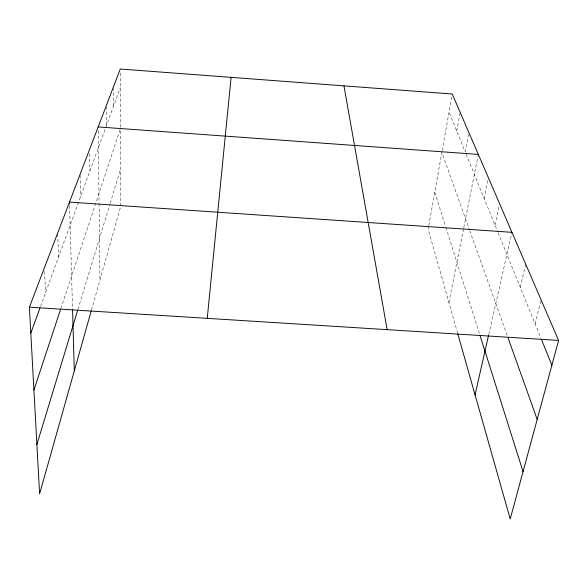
<?xml version="1.0" encoding="UTF-8"?>
<svg xmlns="http://www.w3.org/2000/svg" width="588" height="588" viewBox="0 0 588 588"><rect width="100%" height="100%" fill="white"/><g stroke="black" fill="none" stroke-linecap="round" stroke-linejoin="round"><path stroke-width="0.44" stroke-dasharray="2.94 2.21" d="M120.253 127.405L120.275 72.559M428.645 226.476L428.167 229.18L457.596 333.131M428.806 225.571L441.845 152.439L469.496 229.871M442.161 150.646L452.253 94.014M456.744 131.05L460.022 113.271M468.504 134.189L465.152 151.733L449.034 112.08M448.916 302.467L463.594 228.541M463.77 227.659L478.316 154.409M484.159 198.509L488.437 177.848M494.964 225.086L499.396 204.58M488.782 334.374L511.95 232.326M520.218 287.223L525.723 264.24M535.109 323.87L541.166 300.02M91.456 310.111L120.224 208.181L120.253 129.213L60.446 309.817M77.983 309.214L109.927 204.109M110.191 203.235L120.239 170.153M40.521 306.473L120.268 87.634M466.174 154.247L497.698 231.804M498.036 232.65L540.931 338.196M469.797 230.724L508.083 337.924M434.752 192.21L445.608 226.564M445.88 227.424L479.58 334.05M44.585 271.355L45.533 292.728M57.727 233.914L58.55 257M69.597 205.653L72.544 309.097M80.078 175.312L80.549 196.642M89.641 153.96L89.92 170.917M98.218 130.536L99.056 202.713M99.071 203.624L99.96 279.976M106.237 106.737L106.369 125.773M113.565 87.516L113.624 105.862"/><path stroke-width="0.88" d="M207.248 318.351L231.091 77.359M475.06 394.813L488.584 335.256M91.213 310.971L39.587 493.891L29.4 307.179L120.275 69.017L452.253 94.014L558.6 340.423L510.215 518.984L457.839 334.006M36.89 444.462L77.726 310.074M33.913 389.932L60.446 309.817M30.819 333.117L39.896 308.193M29.4 307.179L558.6 340.423M511.95 232.326L69.494 202.103L69.546 203.874M98.174 126.934L478.316 154.409M541.276 339.041L551.897 365.163M508.083 337.924L537.189 419.435M480.117 335.755L523.048 471.613M343.958 85.863L387.147 329.655M72.567 310.016L74.301 370.888"/></g></svg>
